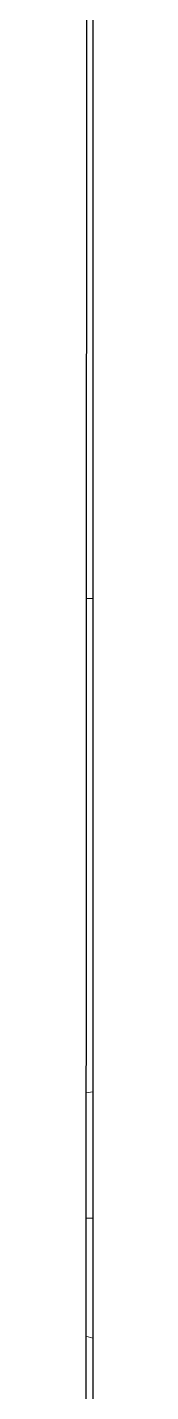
# Model space of a CAD drawing. Header units: millimetres. Extents: x -1335 to 33749, y 2338 to 5277.
# Drawn here: x 30389.3 to 30390.2, y 4176.2 to 4326.8 of the extents above; entities that cross this region are included whole.
import ezdxf

# ---------------------------------------------------------------- set-up
doc = ezdxf.new("R2010")
doc.units = ezdxf.units.MM
doc.layers.add('02', color=1, linetype='Continuous', lineweight=20)
doc.layers.add('04', color=11, linetype='Continuous')

msp = doc.modelspace()

# ---------------------------------------------------------------- linework, layer by layer
at = {"layer": '02', "color": 7}
for p, q in [((30390.19, 4263.79), (30389.45, 4263.79)), ((30390.19, 4209.34), (30389.42, 4209.21)), ((30389.41, 4195.38), (30390.19, 4195.39)), ((30389.41, 4182.35), (30390.19, 4182.16))]:
    msp.add_line(p, q, dxfattribs=at)
at = {"layer": '04'}
for p, q in [((30389.81, 4985.02), (30389.32, 4002.71)), ((30390.19, 4919.44), (30390.19, 4042.27))]:
    msp.add_line(p, q, dxfattribs=at)

doc.saveas('drawing.dxf')
